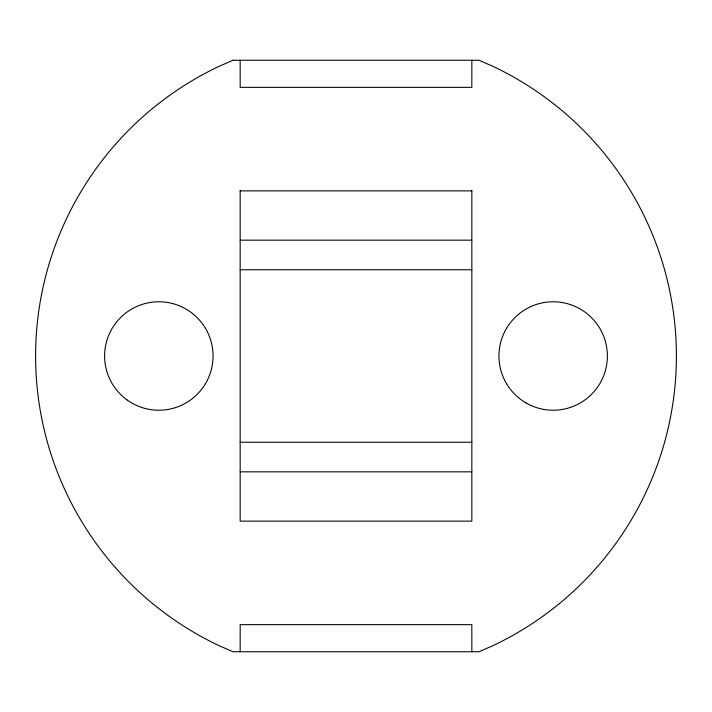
<?xml version="1.0" encoding="UTF-8"?>
<svg xmlns="http://www.w3.org/2000/svg" width="712" height="712" viewBox="0 0 712 712"><rect width="100%" height="100%" fill="white"/><g stroke="black" fill="none" stroke-linecap="round" stroke-linejoin="round"><path stroke-width="1.07" d="M240.167 190.869L471.834 190.869M240.167 240.167L471.834 240.167M240.167 269.741L471.834 269.741M240.167 442.259L471.834 442.259M240.167 471.834L471.834 471.834M471.834 60.244L471.834 87.354L240.167 87.354L240.167 60.244M471.834 190.371L471.834 521.131L240.167 521.131L240.167 190.371M471.834 651.756L471.834 624.647L240.167 624.647L240.167 651.756M233.091 60.244L219.581 66.091A320.4 320.4 0 0 0 219.581 645.909L233.091 651.756L478.909 651.756L492.419 645.909A320.4 320.4 0 0 0 492.419 66.091L478.909 60.244L233.091 60.244M526.061 402.956A54.219 54.219 0 0 0 607.389 356A54.219 54.219 0 0 0 526.061 309.044A54.219 54.219 0 0 0 526.061 402.956M127.012 399.904A54.219 54.219 0 0 0 212.763 361.607A54.219 54.219 0 0 0 136.722 306.489A54.219 54.219 0 0 0 127.012 399.904"/></g></svg>
